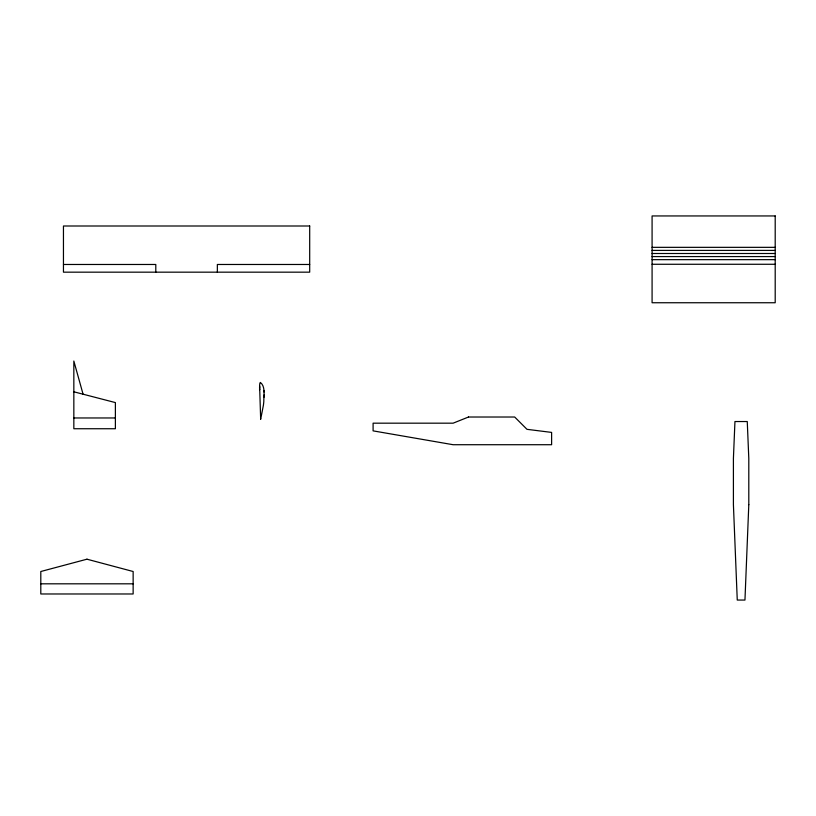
<?xml version="1.0" encoding="UTF-8"?>
<svg xmlns="http://www.w3.org/2000/svg" width="816" height="816" viewBox="0 0 816 816"><rect width="100%" height="100%" fill="white"/><g stroke="black" fill="none" stroke-linecap="round" stroke-linejoin="round"><path stroke-width="1.22" d="M259.61 386.08L260.671 419.312L263.395 405.287A90.239 90.239 0 0 0 263.803 401.594C263.701 395.617 265.649 386.458 260.406 382.469A1.234 1.234 0 0 0 259.947 383.132L259.855 383.5A9.557 9.557 0 0 0 259.692 384.611L259.58 387.559M264.058 397.157L264.068 394.944M652.086 247.34L775.2 247.34M652.086 250.42L775.2 250.42M652.086 253.501L775.2 253.501M652.086 256.571L775.2 256.571M652.086 259.651L775.2 259.651M652.086 264.272L775.2 264.272M63.454 264.476L155.795 264.476L155.795 272.167M309.692 264.476L217.352 264.476L217.352 272.167M73.838 417.965L115.382 417.965M40.8 583.817L133.141 583.817M73.838 391.802L115.382 402.584L115.382 428.737L73.838 428.737L73.838 361.029L83.069 394.199M260.661 418.945L260.641 418.577M263.874 390.517L263.976 391.996M259.58 389.038L259.6 389.773L259.59 386.825M748.802 504.635L744.957 600.056L737.256 600.056L733.411 504.635L733.411 458.47L734.951 421.535L747.262 421.535L748.802 458.47L748.802 504.635M468.506 417.017L453.115 423.178L373.096 423.178L373.096 430.868L453.115 444.72L551.616 444.72L551.616 432.409L526.993 429.328L514.682 417.017L468.506 417.017M86.965 559.195L40.8 571.506L40.8 593.977L133.141 593.977L133.141 571.506L86.965 559.195M775.2 215.944L652.086 215.944L652.086 302.746L775.2 302.746L775.2 215.944M309.692 226.001L63.454 226.001L63.454 272.167L309.692 272.167L309.692 226.001"/></g></svg>
